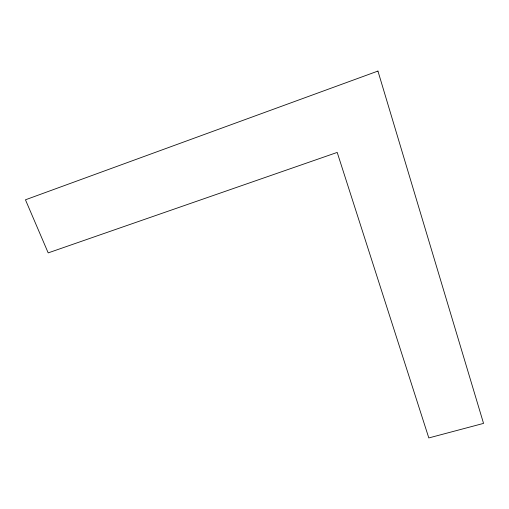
<?xml version="1.0" encoding="UTF-8"?>
<svg xmlns="http://www.w3.org/2000/svg" width="509" height="509" viewBox="0 0 509 509"><rect width="100%" height="100%" fill="white"/><g stroke="black" fill="none" stroke-linecap="round" stroke-linejoin="round"><path stroke-width="0.76" d="M377.939 71.069L25.45 199.802L48.196 252.884L337.206 152.42L428.813 437.931L483.55 423.393L377.939 71.069"/></g></svg>
